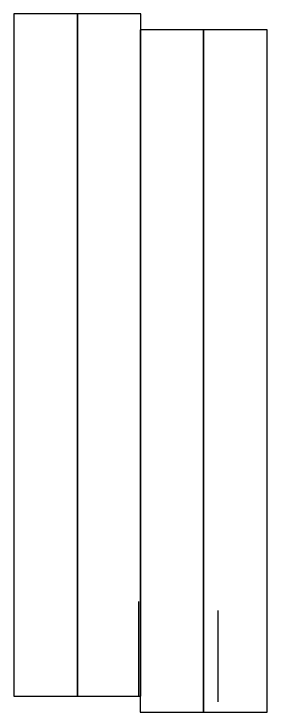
# Model space of a CAD drawing. Header units: millimetres. Extents: x -164500 to 426394, y -51911 to 102118.
# Drawn here: x 2391 to 10363, y -41087 to -19087 of the extents above; entities that cross this region are included whole.
import ezdxf

# ---------------------------------------------------------------- set-up
doc = ezdxf.new("R2010")
doc.units = ezdxf.units.MM
doc.layers.add('7.5) НЗ Линолеум Темпо ПЛЮС', color=134, linetype='Continuous', lineweight=30)

msp = doc.modelspace()

# ---------------------------------------------------------------- linework, layer by layer
at = {"layer": '7.5) НЗ Линолеум Темпо ПЛЮС', "color": 6}
for points in [[(2391.127, -40587.014), (4391.127, -40587.014), (4391.127, -19087.014), (2391.127, -19087.014)], [(4391.127, -40587.014), (6391.127, -40587.014), (6391.127, -19087.014), (4391.127, -19087.014)], [(6363.259, -41087.014), (8363.259, -41087.014), (8363.259, -19587.014), (6363.259, -19587.014)], [(8363.259, -41087.014), (10363.259, -41087.014), (10363.259, -19587.014), (8363.259, -19587.014)]]:
    msp.add_lwpolyline(points, close=True, dxfattribs=at)
at = {"layer": '7.5) НЗ Линолеум Темпо ПЛЮС', "color": 30, "true_color": 0xf26722}
for points in [[(4391.127, -40587.014), (4391.127, -37227.014)], [(8363.259, -41087.014), (8363.259, -37227.014)], [(6325.325, -40587.014), (6325.325, -37607.014)], [(8820.127, -40766.014), (8820.127, -37887.014)]]:
    msp.add_lwpolyline(points, dxfattribs=at)

doc.saveas('drawing.dxf')
